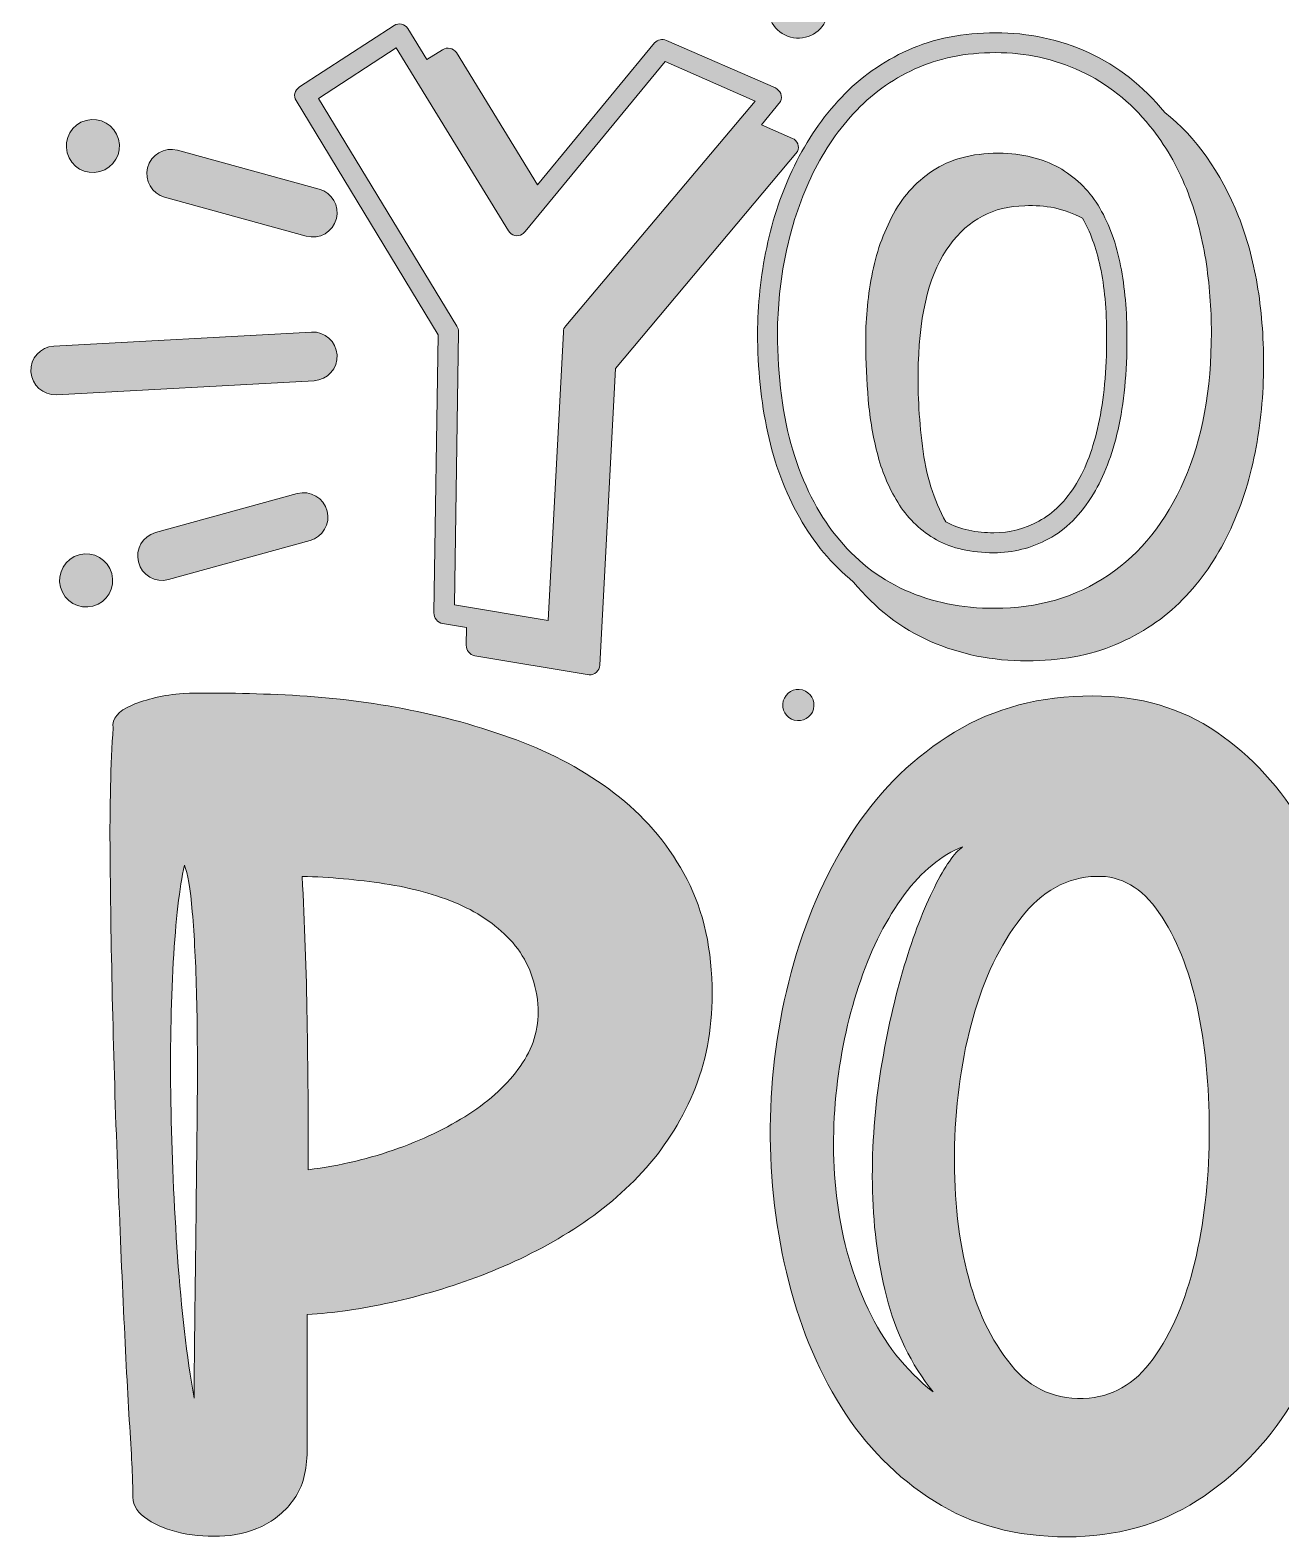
# Model space of a CAD drawing. Header units: inches. Extents: x 117 to 963, y -969 to -111.
# Drawn here: x 143 to 527.7, y -969.3 to -505.8 of the extents above; entities that cross this region are included whole.
import ezdxf

# ---------------------------------------------------------------- set-up
doc = ezdxf.new("R2010")
doc.units = ezdxf.units.IN
doc.header["$MEASUREMENT"] = 0
doc.layers.add('Layer 1', color=7, linetype='Continuous')

# ---------------------------------------------------------------- blocks, each defined once
blk = doc.blocks.new('block 2')
at = {"layer": 'Layer 1', "true_color": 0xffffff}
h = blk.add_hatch(color=7, dxfattribs=at)
h.dxf.hatch_style = 2
edge = h.paths.add_edge_path()
edge.add_spline(control_points=[(388.25, -501.42), (389.57, -496.47), (386.64, -491.39), (381.7, -490.07), (376.75, -488.75), (371.67, -491.68), (370.35, -496.62), (369.03, -501.57), (371.96, -506.65), (376.9, -507.97), (381.85, -509.29), (386.93, -506.36), (388.25, -501.42)], knot_values=[0, 0, 0, 0, 1, 1, 1, 2, 2, 2, 3, 3, 3, 4, 4, 4, 4], degree=3, periodic=1)
h = blk.add_hatch(color=7, dxfattribs=at)
h.dxf.hatch_style = 2
edge = h.paths.add_edge_path()
edge.add_spline(control_points=[(277.85, -697.09), (278.33, -697.7), (278.96, -698.09), (279.74, -698.27), (279.74, -698.27), (314.97, -704.14), (314.97, -704.14), (315.84, -704.14), (316.58, -703.85), (317.19, -703.29), (317.79, -702.72), (318.14, -702.01), (318.23, -701.14), (318.23, -701.14), (323.06, -609.95), (323.06, -609.95), (323.06, -609.95), (379.02, -543.15), (379.02, -543.15), (379.37, -542.37), (379.39, -541.59), (379.09, -540.81), (378.78, -540.02), (378.24, -539.46), (377.46, -539.11), (377.46, -539.11), (367.93, -534.93), (367.93, -534.93), (367.93, -534.93), (373.8, -527.76), (373.8, -527.76), (374.15, -526.89), (374.17, -526.09), (373.87, -525.35), (373.56, -524.61), (373.02, -524.02), (372.24, -523.58), (372.24, -523.58), (338.71, -508.97), (338.71, -508.97), (337.32, -508.45), (336.1, -508.71), (335.06, -509.76), (335.06, -509.76), (299.05, -553.46), (299.05, -553.46), (299.05, -553.46), (274.13, -512.76), (274.13, -512.76), (273.61, -512.06), (272.96, -511.63), (272.18, -511.45), (271.39, -511.28), (270.61, -511.41), (269.83, -511.84), (269.83, -511.84), (265, -514.84), (265, -514.84), (265, -514.84), (259.13, -505.32), (259.13, -505.32), (258.7, -504.62), (258.07, -504.19), (257.24, -504.02), (256.41, -503.84), (255.65, -503.97), (254.96, -504.41), (254.96, -504.41), (225.87, -523.32), (225.87, -523.32), (225.08, -523.84), (224.61, -524.5), (224.43, -525.28), (224.26, -526.06), (224.39, -526.8), (224.82, -527.5), (224.82, -527.5), (268.52, -599.51), (268.52, -599.51), (268.52, -599.51), (267.22, -685.09), (267.22, -685.09), (267.22, -685.87), (267.46, -686.57), (267.94, -687.18), (268.41, -687.79), (269.05, -688.18), (269.83, -688.35), (269.83, -688.35), (277.26, -689.53), (277.26, -689.53), (277.26, -689.53), (277.13, -695.01), (277.13, -695.01), (277.13, -695.79), (277.37, -696.49), (277.85, -697.09)], knot_values=[0, 0, 0, 0, 1, 1, 1, 2, 2, 2, 3, 3, 3, 4, 4, 4, 5, 5, 5, 6, 6, 6, 7, 7, 7, 8, 8, 8, 9, 9, 9, 10, 10, 10, 11, 11, 11, 12, 12, 12, 13, 13, 13, 14, 14, 14, 15, 15, 15, 16, 16, 16, 17, 17, 17, 18, 18, 18, 19, 19, 19, 20, 20, 20, 21, 21, 21, 22, 22, 22, 23, 23, 23, 24, 24, 24, 25, 25, 25, 26, 26, 26, 27, 27, 27, 28, 28, 28, 29, 29, 29, 30, 30, 30, 31, 31, 31, 32, 32, 32, 32], degree=3, periodic=1)
edge = h.paths.add_edge_path()
edge.add_spline(control_points=[(273.48, -682.61), (273.48, -682.61), (274.79, -598.6), (274.79, -598.6), (274.79, -597.99), (274.61, -597.42), (274.26, -596.9), (274.26, -596.9), (231.74, -526.85), (231.74, -526.85), (231.74, -526.85), (255.61, -511.32), (255.61, -511.32), (255.61, -511.32), (290.18, -567.55), (290.18, -567.55), (290.62, -568.33), (291.24, -568.81), (292.07, -568.98), (292.9, -569.16), (293.66, -569.03), (294.36, -568.59), (294.7, -568.33), (295.01, -568.07), (295.27, -567.81), (295.27, -567.81), (338.32, -515.5), (338.32, -515.5), (338.32, -515.5), (365.98, -527.63), (365.98, -527.63), (365.98, -527.63), (307.79, -596.77), (307.79, -596.77), (307.27, -597.29), (307.01, -597.94), (307.01, -598.73), (307.01, -598.73), (302.31, -687.44), (302.31, -687.44), (302.31, -687.44), (273.48, -682.61), (273.48, -682.61)], knot_values=[0, 0, 0, 0, 1, 1, 1, 2, 2, 2, 3, 3, 3, 4, 4, 4, 5, 5, 5, 6, 6, 6, 7, 7, 7, 8, 8, 8, 9, 9, 9, 10, 10, 10, 11, 11, 11, 12, 12, 12, 13, 13, 13, 14, 14, 14, 14], degree=3, periodic=1)
h = blk.add_hatch(color=7, dxfattribs=at)
h.dxf.hatch_style = 2
edge = h.paths.add_edge_path()
edge.add_spline(control_points=[(396.24, -675.57), (402.94, -683.74), (410.85, -689.83), (419.99, -693.83), (429.12, -697.83), (438.99, -699.83), (449.6, -699.83), (459.86, -699.83), (468.97, -698.16), (476.93, -694.81), (484.89, -691.46), (491.74, -686.85), (497.48, -680.98), (503.22, -675.11), (507.94, -668.33), (511.63, -660.63), (515.33, -652.93), (518.05, -644.65), (519.79, -635.78), (521.53, -626.91), (522.4, -617.91), (522.4, -608.77), (522.4, -599.9), (521.75, -591.66), (520.44, -584.05), (519.14, -576.44), (517.22, -569.46), (514.7, -563.11), (509.22, -549.46), (501.65, -538.8), (492, -531.15), (485.3, -522.98), (477.5, -516.85), (468.58, -512.76), (459.67, -508.67), (450.12, -506.63), (439.95, -506.63), (429.95, -506.63), (420.99, -508.41), (413.07, -511.97), (405.16, -515.54), (398.31, -520.39), (392.53, -526.52), (386.74, -532.65), (381.94, -539.65), (378.11, -547.52), (374.28, -555.4), (371.43, -563.76), (369.56, -572.64), (367.69, -581.51), (366.76, -590.34), (366.76, -599.12), (366.76, -609.9), (367.8, -620.08), (369.89, -629.65), (371.98, -639.21), (375.22, -647.89), (379.61, -655.67), (384, -663.46), (389.55, -670.09), (396.24, -675.57)], knot_values=[0, 0, 0, 0, 1, 1, 1, 2, 2, 2, 3, 3, 3, 4, 4, 4, 5, 5, 5, 6, 6, 6, 7, 7, 7, 8, 8, 8, 9, 9, 9, 10, 10, 10, 11, 11, 11, 12, 12, 12, 13, 13, 13, 14, 14, 14, 15, 15, 15, 16, 16, 16, 17, 17, 17, 18, 18, 18, 19, 19, 19, 20, 20, 20, 20], degree=3, periodic=1)
edge = h.paths.add_edge_path()
edge.add_spline(control_points=[(372.89, -599.12), (372.89, -591.03), (373.74, -582.88), (375.44, -574.66), (377.13, -566.44), (379.7, -558.63), (383.13, -551.24), (386.57, -543.85), (390.94, -537.26), (396.24, -531.48), (401.55, -525.69), (407.83, -521.13), (415.1, -517.78), (422.36, -514.43), (430.64, -512.76), (439.95, -512.76), (449.25, -512.76), (457.97, -514.65), (466.1, -518.43), (474.24, -522.21), (481.35, -527.85), (487.43, -535.33), (492.13, -541.15), (495.87, -547.57), (498.65, -554.57), (501.44, -561.57), (503.42, -568.85), (504.59, -576.42), (505.76, -583.99), (506.35, -591.47), (506.35, -598.86), (506.35, -616.43), (503.57, -631.56), (498, -644.26), (492.43, -656.96), (484.65, -666.7), (474.65, -673.48), (464.65, -680.26), (452.99, -683.66), (439.69, -683.66), (429.6, -683.66), (420.4, -681.79), (412.1, -678.05), (403.79, -674.31), (396.72, -668.74), (390.9, -661.35), (385.16, -654.22), (380.72, -645.43), (377.59, -634.99), (374.46, -624.56), (372.89, -612.6), (372.89, -599.12)], knot_values=[0, 0, 0, 0, 1, 1, 1, 2, 2, 2, 3, 3, 3, 4, 4, 4, 5, 5, 5, 6, 6, 6, 7, 7, 7, 8, 8, 8, 9, 9, 9, 10, 10, 10, 11, 11, 11, 12, 12, 12, 13, 13, 13, 14, 14, 14, 15, 15, 15, 16, 16, 16, 17, 17, 17, 17], degree=3, periodic=1)
h = blk.add_hatch(color=7, dxfattribs=at)
h.dxf.hatch_style = 2
edge = h.paths.add_edge_path()
edge.add_spline(control_points=[(160.18, -533.58), (155.82, -534.75), (153.24, -539.22), (154.4, -543.58), (155.57, -547.94), (160.05, -550.53), (164.41, -549.36), (168.76, -548.2), (171.35, -543.72), (170.19, -539.36), (169.02, -535), (164.54, -532.41), (160.18, -533.58)], knot_values=[0, 0, 0, 0, 1, 1, 1, 2, 2, 2, 3, 3, 3, 4, 4, 4, 4], degree=3, periodic=1)
h = blk.add_hatch(color=7, dxfattribs=at)
h.dxf.hatch_style = 2
edge = h.paths.add_edge_path()
edge.add_spline(control_points=[(231.92, -554.77), (231.92, -554.77), (188.34, -542.78), (188.34, -542.78), (184.3, -541.66), (180.12, -544.1), (179.1, -548.17), (179.1, -548.17), (179.1, -548.17), (179.1, -548.17), (178.11, -552.11), (180.45, -556.13), (184.37, -557.2), (184.37, -557.2), (227.94, -569.2), (227.94, -569.2), (231.99, -570.31), (236.16, -567.88), (237.19, -563.81), (238.18, -559.87), (235.84, -555.85), (231.92, -554.77)], knot_values=[0, 0, 0, 0, 1, 1, 1, 2, 2, 2, 3, 3, 3, 4, 4, 4, 5, 5, 5, 6, 6, 6, 7, 7, 7, 7], degree=3, periodic=1)
h = blk.add_hatch(color=7, dxfattribs=at)
h.dxf.hatch_style = 2
edge = h.paths.add_edge_path()
edge.add_spline(control_points=[(400.81, -619.54), (401.33, -625.49), (402.33, -631.26), (403.81, -636.82), (405.29, -642.39), (407.48, -647.41), (410.4, -651.89), (413.31, -656.37), (417.12, -659.93), (421.81, -662.59), (426.51, -665.24), (432.38, -666.57), (439.43, -666.57), (445.34, -666.57), (450.95, -665.15), (456.26, -662.33), (461.56, -659.5), (466.17, -654.87), (470.08, -648.43), (473.3, -643.21), (475.82, -636.63), (477.65, -628.67), (479.47, -620.71), (480.39, -611.21), (480.39, -600.16), (480.39, -592.34), (479.74, -585.05), (478.43, -578.31), (477.13, -571.57), (475, -565.68), (472.04, -560.63), (469.08, -555.59), (465.17, -551.59), (460.3, -548.63), (455.43, -545.68), (449.43, -544.02), (442.3, -543.68), (433.95, -543.5), (427.03, -545.11), (421.55, -548.5), (416.07, -551.89), (411.75, -556.5), (408.57, -562.33), (405.4, -568.16), (403.16, -574.55), (401.85, -581.51), (400.55, -588.47), (399.94, -595.38), (400.03, -602.25), (400.03, -607.82), (400.29, -613.58), (400.81, -619.54)], knot_values=[0, 0, 0, 0, 1, 1, 1, 2, 2, 2, 3, 3, 3, 4, 4, 4, 5, 5, 5, 6, 6, 6, 7, 7, 7, 8, 8, 8, 9, 9, 9, 10, 10, 10, 11, 11, 11, 12, 12, 12, 13, 13, 13, 14, 14, 14, 15, 15, 15, 16, 16, 16, 17, 17, 17, 17], degree=3, periodic=1)
edge = h.paths.add_edge_path()
edge.add_spline(control_points=[(416.2, -608.51), (416.64, -592.16), (419.86, -579.99), (425.86, -571.98), (431.6, -564.07), (439.3, -560.03), (448.95, -559.85), (455.21, -559.5), (461.12, -560.76), (466.69, -563.63), (469.04, -567.64), (470.87, -572.64), (472.17, -578.64), (473.47, -584.64), (474.13, -591.81), (474.13, -600.16), (474.13, -610.6), (473.3, -619.54), (471.65, -626.97), (469.99, -634.41), (467.74, -640.52), (464.87, -645.3), (461.56, -650.61), (457.71, -654.46), (453.32, -656.85), (448.93, -659.24), (444.3, -660.44), (439.43, -660.44), (436.82, -660.44), (434.25, -660.17), (431.73, -659.65), (429.21, -659.13), (426.86, -658.26), (424.68, -657.04), (420.94, -650.43), (418.53, -642.67), (417.44, -633.76), (416.35, -624.84), (415.94, -616.43), (416.2, -608.51)], knot_values=[0, 0, 0, 0, 1, 1, 1, 2, 2, 2, 3, 3, 3, 4, 4, 4, 5, 5, 5, 6, 6, 6, 7, 7, 7, 8, 8, 8, 9, 9, 9, 10, 10, 10, 11, 11, 11, 12, 12, 12, 13, 13, 13, 13], degree=3, periodic=1)
h = blk.add_hatch(color=7, dxfattribs=at)
h.dxf.hatch_style = 2
edge = h.paths.add_edge_path()
edge.add_spline(control_points=[(237.4, -605.74), (237.16, -601.63), (233.64, -598.48), (229.52, -598.7), (229.52, -598.7), (150.29, -603.02), (150.29, -603.02), (146.15, -603.24), (142.99, -606.78), (143.23, -610.92), (143.23, -610.92), (143.23, -610.92), (143.23, -610.92), (143.47, -615.04), (146.99, -618.19), (151.1, -617.96), (151.1, -617.96), (230.34, -613.65), (230.34, -613.65), (234.47, -613.42), (237.64, -609.88), (237.4, -605.74)], knot_values=[0, 0, 0, 0, 1, 1, 1, 2, 2, 2, 3, 3, 3, 4, 4, 4, 5, 5, 5, 6, 6, 6, 7, 7, 7, 7], degree=3, periodic=1)
h = blk.add_hatch(color=7, dxfattribs=at)
h.dxf.hatch_style = 2
edge = h.paths.add_edge_path()
edge.add_spline(control_points=[(185.54, -674.8), (185.54, -674.8), (229.11, -662.81), (229.11, -662.81), (233.03, -661.73), (235.37, -657.72), (234.38, -653.77), (234.38, -653.77), (234.38, -653.77), (234.38, -653.77), (233.36, -649.7), (229.18, -647.27), (225.14, -648.38), (225.14, -648.38), (181.56, -660.38), (181.56, -660.38), (177.64, -661.46), (175.3, -665.47), (176.29, -669.41), (177.32, -673.49), (181.49, -675.92), (185.54, -674.8)], knot_values=[0, 0, 0, 0, 1, 1, 1, 2, 2, 2, 3, 3, 3, 4, 4, 4, 5, 5, 5, 6, 6, 6, 7, 7, 7, 7], degree=3, periodic=1)
h = blk.add_hatch(color=7, dxfattribs=at)
h.dxf.hatch_style = 2
edge = h.paths.add_edge_path()
edge.add_spline(control_points=[(168.1, -672.96), (166.94, -668.6), (162.46, -666.02), (158.1, -667.18), (153.74, -668.35), (151.15, -672.83), (152.32, -677.19), (153.49, -681.55), (157.97, -684.13), (162.32, -682.97), (166.68, -681.8), (169.27, -677.32), (168.1, -672.96)], knot_values=[0, 0, 0, 0, 1, 1, 1, 2, 2, 2, 3, 3, 3, 4, 4, 4, 4], degree=3, periodic=1)
h = blk.add_hatch(color=7, dxfattribs=at)
h.dxf.hatch_style = 2
edge = h.paths.add_edge_path()
edge.add_spline(control_points=[(374.65, -712.16), (373.97, -714.73), (375.49, -717.37), (378.06, -718.05), (380.62, -718.74), (383.26, -717.22), (383.95, -714.65), (384.63, -712.08), (383.11, -709.45), (380.54, -708.76), (377.98, -708.07), (375.34, -709.6), (374.65, -712.16)], knot_values=[0, 0, 0, 0, 1, 1, 1, 2, 2, 2, 3, 3, 3, 4, 4, 4, 4], degree=3, periodic=1)
h = blk.add_hatch(color=7, dxfattribs=at)
h.dxf.hatch_style = 2
edge = h.paths.add_edge_path()
edge.add_spline(control_points=[(324.28, -741.75), (315.6, -734.83), (305.72, -729.23), (294.64, -724.95), (283.56, -720.67), (271.99, -717.34), (259.9, -714.94), (247.82, -712.55), (235.74, -711.04), (223.65, -710.41), (211.57, -709.78), (200.37, -709.59), (190.05, -709.84), (184.01, -710.35), (178.78, -711.54), (174.38, -713.43), (169.97, -715.32), (168.02, -717.65), (168.53, -720.41), (167.77, -731.49), (167.45, -744.52), (167.58, -759.5), (167.7, -774.48), (167.96, -790.02), (168.34, -806.13), (168.71, -822.24), (169.22, -838.41), (169.85, -854.65), (170.47, -870.89), (171.1, -885.87), (171.73, -899.59), (172.36, -913.31), (172.99, -925.2), (173.62, -935.27), (174.25, -945.34), (174.57, -952.26), (174.57, -956.04), (174.31, -958.81), (175.51, -961.2), (178.15, -963.21), (180.8, -965.23), (184.13, -966.74), (188.16, -967.74), (192.18, -968.75), (196.53, -969.19), (201.19, -969.06), (205.84, -968.94), (210.18, -967.93), (214.21, -966.04), (218.24, -964.15), (221.58, -961.32), (224.22, -957.55), (226.86, -953.77), (228.19, -948.86), (228.19, -942.82), (228.19, -942.82), (228.19, -900.91), (228.19, -900.91), (236.24, -900.41), (244.86, -899.15), (254.05, -897.13), (263.24, -895.12), (272.49, -892.35), (281.8, -888.82), (291.11, -885.3), (300.05, -880.89), (308.61, -875.61), (317.17, -870.32), (324.72, -864.16), (331.27, -857.1), (337.81, -850.06), (343.03, -841.94), (346.94, -832.75), (350.84, -823.56), (352.79, -813.43), (352.79, -802.35), (352.79, -788.76), (350.21, -777), (345.05, -767.05), (339.89, -757.11), (332.97, -748.68), (324.28, -741.75)], knot_values=[0, 0, 0, 0, 1, 1, 1, 2, 2, 2, 3, 3, 3, 4, 4, 4, 5, 5, 5, 6, 6, 6, 7, 7, 7, 8, 8, 8, 9, 9, 9, 10, 10, 10, 11, 11, 11, 12, 12, 12, 13, 13, 13, 14, 14, 14, 15, 15, 15, 16, 16, 16, 17, 17, 17, 18, 18, 18, 19, 19, 19, 20, 20, 20, 21, 21, 21, 22, 22, 22, 23, 23, 23, 24, 24, 24, 25, 25, 25, 26, 26, 26, 27, 27, 27, 27], degree=3, periodic=1)
edge = h.paths.add_edge_path()
edge.add_spline(control_points=[(194.39, -836.71), (194.26, -848.8), (194.14, -860.5), (194.01, -871.83), (193.88, -883.16), (193.76, -893.67), (193.63, -903.36), (193.5, -913.05), (193.45, -920.8), (193.45, -926.58), (191.18, -913.74), (189.48, -899.27), (188.35, -883.16), (187.22, -867.05), (186.52, -851.19), (186.27, -835.58), (186.02, -819.98), (186.27, -805.63), (187.03, -792.54), (187.78, -779.45), (188.92, -769.5), (190.43, -762.71), (191.43, -764.97), (192.25, -769.76), (192.88, -777.05), (193.5, -784.36), (193.95, -793.1), (194.2, -803.3), (194.45, -813.49), (194.51, -824.63), (194.39, -836.71)], knot_values=[0, 0, 0, 0, 1, 1, 1, 2, 2, 2, 3, 3, 3, 4, 4, 4, 5, 5, 5, 6, 6, 6, 7, 7, 7, 8, 8, 8, 9, 9, 9, 10, 10, 10, 10], degree=3, periodic=1)
edge = h.paths.add_edge_path()
edge.add_spline(control_points=[(294.45, -823.5), (290.8, -829.04), (285.7, -834.01), (279.16, -838.41), (272.61, -842.82), (265, -846.6), (256.32, -849.74), (247.63, -852.89), (238.38, -855.09), (228.56, -856.35), (228.56, -840.49), (228.43, -825.07), (228.19, -810.09), (227.93, -795.12), (227.43, -780.45), (226.67, -766.1), (235.23, -766.36), (243.67, -767.11), (251.97, -768.37), (260.28, -769.63), (267.83, -771.71), (274.63, -774.6), (281.43, -777.5), (287.03, -781.46), (291.43, -786.49), (295.83, -791.53), (298.42, -797.82), (299.17, -805.37), (299.68, -811.92), (298.1, -817.97), (294.45, -823.5)], knot_values=[0, 0, 0, 0, 1, 1, 1, 2, 2, 2, 3, 3, 3, 4, 4, 4, 5, 5, 5, 6, 6, 6, 7, 7, 7, 8, 8, 8, 9, 9, 9, 10, 10, 10, 10], degree=3, periodic=1)
h = blk.add_hatch(color=7, dxfattribs=at)
h.dxf.hatch_style = 2
edge = h.paths.add_edge_path()
edge.add_spline(control_points=[(534.79, -751), (527.74, -738.92), (518.8, -729.16), (507.98, -721.74), (497.15, -714.31), (484.44, -710.6), (469.84, -710.6), (453.73, -710.6), (439.57, -714.31), (427.36, -721.74), (415.15, -729.16), (404.95, -738.98), (396.78, -751.19), (388.59, -763.4), (382.3, -777.24), (377.9, -792.73), (373.49, -808.21), (371.1, -824.07), (370.72, -840.3), (370.35, -856.54), (371.98, -872.4), (375.63, -887.88), (379.28, -903.36), (384.88, -917.14), (392.43, -929.23), (399.99, -941.31), (409.55, -951), (421.13, -958.3), (432.71, -965.61), (446.3, -969.25), (461.91, -969.25), (477.02, -969.25), (490.36, -965.54), (501.94, -958.11), (513.51, -950.69), (523.14, -940.87), (530.82, -928.66), (538.5, -916.45), (544.35, -902.61), (548.38, -887.12), (552.41, -871.64), (554.61, -855.85), (554.99, -839.74), (555.37, -823.63), (553.86, -807.83), (550.46, -792.35), (547.06, -776.87), (541.83, -763.08), (534.79, -751)], knot_values=[0, 0, 0, 0, 1, 1, 1, 2, 2, 2, 3, 3, 3, 4, 4, 4, 5, 5, 5, 6, 6, 6, 7, 7, 7, 8, 8, 8, 9, 9, 9, 10, 10, 10, 11, 11, 11, 12, 12, 12, 13, 13, 13, 14, 14, 14, 15, 15, 15, 16, 16, 16, 16], degree=3, periodic=1)
edge = h.paths.add_edge_path()
edge.add_spline(control_points=[(411.88, -793.67), (408.98, -803.24), (406.59, -813.81), (404.71, -825.39), (402.82, -836.97), (401.93, -848.74), (402.06, -860.69), (402.19, -872.65), (403.63, -884.17), (406.41, -895.24), (409.17, -906.32), (413.96, -916.14), (420.75, -924.69), (412.19, -917.9), (405.52, -909.4), (400.74, -899.21), (395.96, -889.01), (392.81, -878.13), (391.3, -866.55), (389.79, -854.97), (389.73, -843.2), (391.11, -831.24), (392.49, -819.29), (394.95, -808.21), (398.47, -798.01), (402, -787.82), (406.46, -779.07), (411.88, -771.77), (417.29, -764.47), (423.27, -759.56), (429.82, -757.04), (427.3, -758.81), (424.4, -762.96), (421.13, -769.5), (417.86, -776.05), (414.77, -784.11), (411.88, -793.67)], knot_values=[0, 0, 0, 0, 1, 1, 1, 2, 2, 2, 3, 3, 3, 4, 4, 4, 5, 5, 5, 6, 6, 6, 7, 7, 7, 8, 8, 8, 9, 9, 9, 10, 10, 10, 11, 11, 11, 12, 12, 12, 12], degree=3, periodic=1)
edge = h.paths.add_edge_path()
edge.add_spline(control_points=[(501.75, -882.59), (499.1, -894.55), (495.01, -904.68), (489.48, -912.99), (483.94, -921.3), (477.02, -925.83), (468.71, -926.58), (458.89, -927.34), (450.9, -923.94), (444.73, -916.39), (438.56, -908.84), (434.03, -899.21), (431.14, -887.5), (428.24, -875.8), (426.98, -862.9), (427.36, -848.8), (427.74, -834.7), (429.63, -821.61), (433.03, -809.53), (436.42, -797.44), (441.33, -787.25), (447.75, -778.94), (454.17, -770.64), (461.91, -766.36), (470.98, -766.1), (478.53, -765.86), (484.94, -769.57), (490.23, -777.24), (495.52, -784.92), (499.42, -794.55), (501.94, -806.13), (504.45, -817.71), (505.71, -830.36), (505.71, -844.08), (505.71, -857.8), (504.39, -870.64), (501.75, -882.59)], knot_values=[0, 0, 0, 0, 1, 1, 1, 2, 2, 2, 3, 3, 3, 4, 4, 4, 5, 5, 5, 6, 6, 6, 7, 7, 7, 8, 8, 8, 9, 9, 9, 10, 10, 10, 11, 11, 11, 12, 12, 12, 12], degree=3, periodic=1)
at = {"layer": 'Layer 1', "lineweight": 0}
for points, knots in [([(388.25, -501.42), (389.57, -496.47), (386.64, -491.39), (381.7, -490.07), (376.75, -488.75), (371.67, -491.68), (370.35, -496.62), (369.03, -501.57), (371.96, -506.65), (376.9, -507.97), (381.85, -509.29), (386.93, -506.36), (388.25, -501.42)], [0, 0, 0, 0, 1, 1, 1, 2, 2, 2, 3, 3, 3, 4, 4, 4, 4]), ([(277.85, -697.09), (278.33, -697.7), (278.96, -698.09), (279.74, -698.27), (279.74, -698.27), (314.97, -704.14), (314.97, -704.14), (315.84, -704.14), (316.58, -703.85), (317.19, -703.29), (317.79, -702.72), (318.14, -702.01), (318.23, -701.14), (318.23, -701.14), (323.06, -609.95), (323.06, -609.95), (323.06, -609.95), (379.02, -543.15), (379.02, -543.15), (379.37, -542.37), (379.39, -541.59), (379.09, -540.81), (378.78, -540.02), (378.24, -539.46), (377.46, -539.11), (377.46, -539.11), (367.93, -534.93), (367.93, -534.93), (367.93, -534.93), (373.8, -527.76), (373.8, -527.76), (374.15, -526.89), (374.17, -526.09), (373.87, -525.35), (373.56, -524.61), (373.02, -524.02), (372.24, -523.58), (372.24, -523.58), (338.71, -508.97), (338.71, -508.97), (337.32, -508.45), (336.1, -508.71), (335.06, -509.76), (335.06, -509.76), (299.05, -553.46), (299.05, -553.46), (299.05, -553.46), (274.13, -512.76), (274.13, -512.76), (273.61, -512.06), (272.96, -511.63), (272.18, -511.45), (271.39, -511.28), (270.61, -511.41), (269.83, -511.84), (269.83, -511.84), (265, -514.84), (265, -514.84), (265, -514.84), (259.13, -505.32), (259.13, -505.32), (258.7, -504.62), (258.07, -504.19), (257.24, -504.02), (256.41, -503.84), (255.65, -503.97), (254.96, -504.41), (254.96, -504.41), (225.87, -523.32), (225.87, -523.32), (225.08, -523.84), (224.61, -524.5), (224.43, -525.28), (224.26, -526.06), (224.39, -526.8), (224.82, -527.5), (224.82, -527.5), (268.52, -599.51), (268.52, -599.51), (268.52, -599.51), (267.22, -685.09), (267.22, -685.09), (267.22, -685.87), (267.46, -686.57), (267.94, -687.18), (268.41, -687.79), (269.05, -688.18), (269.83, -688.35), (269.83, -688.35), (277.26, -689.53), (277.26, -689.53), (277.26, -689.53), (277.13, -695.01), (277.13, -695.01), (277.13, -695.79), (277.37, -696.49), (277.85, -697.09)], [0, 0, 0, 0, 1, 1, 1, 2, 2, 2, 3, 3, 3, 4, 4, 4, 5, 5, 5, 6, 6, 6, 7, 7, 7, 8, 8, 8, 9, 9, 9, 10, 10, 10, 11, 11, 11, 12, 12, 12, 13, 13, 13, 14, 14, 14, 15, 15, 15, 16, 16, 16, 17, 17, 17, 18, 18, 18, 19, 19, 19, 20, 20, 20, 21, 21, 21, 22, 22, 22, 23, 23, 23, 24, 24, 24, 25, 25, 25, 26, 26, 26, 27, 27, 27, 28, 28, 28, 29, 29, 29, 30, 30, 30, 31, 31, 31, 32, 32, 32, 32]), ([(396.24, -675.57), (402.94, -683.74), (410.85, -689.83), (419.99, -693.83), (429.12, -697.83), (438.99, -699.83), (449.6, -699.83), (459.86, -699.83), (468.97, -698.16), (476.93, -694.81), (484.89, -691.46), (491.74, -686.85), (497.48, -680.98), (503.22, -675.11), (507.94, -668.33), (511.63, -660.63), (515.33, -652.93), (518.05, -644.65), (519.79, -635.78), (521.53, -626.91), (522.4, -617.91), (522.4, -608.77), (522.4, -599.9), (521.75, -591.66), (520.44, -584.05), (519.14, -576.44), (517.22, -569.46), (514.7, -563.11), (509.22, -549.46), (501.65, -538.8), (492, -531.15), (485.3, -522.98), (477.5, -516.85), (468.58, -512.76), (459.67, -508.67), (450.12, -506.63), (439.95, -506.63), (429.95, -506.63), (420.99, -508.41), (413.07, -511.97), (405.16, -515.54), (398.31, -520.39), (392.53, -526.52), (386.74, -532.65), (381.94, -539.65), (378.11, -547.52), (374.28, -555.4), (371.43, -563.76), (369.56, -572.64), (367.69, -581.51), (366.76, -590.34), (366.76, -599.12), (366.76, -609.9), (367.8, -620.08), (369.89, -629.65), (371.98, -639.21), (375.22, -647.89), (379.61, -655.67), (384, -663.46), (389.55, -670.09), (396.24, -675.57)], [0, 0, 0, 0, 1, 1, 1, 2, 2, 2, 3, 3, 3, 4, 4, 4, 5, 5, 5, 6, 6, 6, 7, 7, 7, 8, 8, 8, 9, 9, 9, 10, 10, 10, 11, 11, 11, 12, 12, 12, 13, 13, 13, 14, 14, 14, 15, 15, 15, 16, 16, 16, 17, 17, 17, 18, 18, 18, 19, 19, 19, 20, 20, 20, 20]), ([(273.48, -682.61), (273.48, -682.61), (274.79, -598.6), (274.79, -598.6), (274.79, -597.99), (274.61, -597.42), (274.26, -596.9), (274.26, -596.9), (231.74, -526.85), (231.74, -526.85), (231.74, -526.85), (255.61, -511.32), (255.61, -511.32), (255.61, -511.32), (290.18, -567.55), (290.18, -567.55), (290.62, -568.33), (291.24, -568.81), (292.07, -568.98), (292.9, -569.16), (293.66, -569.03), (294.36, -568.59), (294.7, -568.33), (295.01, -568.07), (295.27, -567.81), (295.27, -567.81), (338.32, -515.5), (338.32, -515.5), (338.32, -515.5), (365.98, -527.63), (365.98, -527.63), (365.98, -527.63), (307.79, -596.77), (307.79, -596.77), (307.27, -597.29), (307.01, -597.94), (307.01, -598.73), (307.01, -598.73), (302.31, -687.44), (302.31, -687.44), (302.31, -687.44), (273.48, -682.61), (273.48, -682.61)], [0, 0, 0, 0, 1, 1, 1, 2, 2, 2, 3, 3, 3, 4, 4, 4, 5, 5, 5, 6, 6, 6, 7, 7, 7, 8, 8, 8, 9, 9, 9, 10, 10, 10, 11, 11, 11, 12, 12, 12, 13, 13, 13, 14, 14, 14, 14]), ([(372.89, -599.12), (372.89, -591.03), (373.74, -582.88), (375.44, -574.66), (377.13, -566.44), (379.7, -558.63), (383.13, -551.24), (386.57, -543.85), (390.94, -537.26), (396.24, -531.48), (401.55, -525.69), (407.83, -521.13), (415.1, -517.78), (422.36, -514.43), (430.64, -512.76), (439.95, -512.76), (449.25, -512.76), (457.97, -514.65), (466.1, -518.43), (474.24, -522.21), (481.35, -527.85), (487.43, -535.33), (492.13, -541.15), (495.87, -547.57), (498.65, -554.57), (501.44, -561.57), (503.42, -568.85), (504.59, -576.42), (505.76, -583.99), (506.35, -591.47), (506.35, -598.86), (506.35, -616.43), (503.57, -631.56), (498, -644.26), (492.43, -656.96), (484.65, -666.7), (474.65, -673.48), (464.65, -680.26), (452.99, -683.66), (439.69, -683.66), (429.6, -683.66), (420.4, -681.79), (412.1, -678.05), (403.79, -674.31), (396.72, -668.74), (390.9, -661.35), (385.16, -654.22), (380.72, -645.43), (377.59, -634.99), (374.46, -624.56), (372.89, -612.6), (372.89, -599.12)], [0, 0, 0, 0, 1, 1, 1, 2, 2, 2, 3, 3, 3, 4, 4, 4, 5, 5, 5, 6, 6, 6, 7, 7, 7, 8, 8, 8, 9, 9, 9, 10, 10, 10, 11, 11, 11, 12, 12, 12, 13, 13, 13, 14, 14, 14, 15, 15, 15, 16, 16, 16, 17, 17, 17, 17]), ([(160.18, -533.58), (155.82, -534.75), (153.24, -539.22), (154.4, -543.58), (155.57, -547.94), (160.05, -550.53), (164.41, -549.36), (168.76, -548.2), (171.35, -543.72), (170.19, -539.36), (169.02, -535), (164.54, -532.41), (160.18, -533.58)], [0, 0, 0, 0, 1, 1, 1, 2, 2, 2, 3, 3, 3, 4, 4, 4, 4]), ([(231.92, -554.77), (231.92, -554.77), (188.34, -542.78), (188.34, -542.78), (184.3, -541.66), (180.12, -544.1), (179.1, -548.17), (179.1, -548.17), (179.1, -548.17), (179.1, -548.17), (178.11, -552.11), (180.45, -556.13), (184.37, -557.2), (184.37, -557.2), (227.94, -569.2), (227.94, -569.2), (231.99, -570.31), (236.16, -567.88), (237.19, -563.81), (238.18, -559.87), (235.84, -555.85), (231.92, -554.77)], [0, 0, 0, 0, 1, 1, 1, 2, 2, 2, 3, 3, 3, 4, 4, 4, 5, 5, 5, 6, 6, 6, 7, 7, 7, 7]), ([(400.81, -619.54), (401.33, -625.49), (402.33, -631.26), (403.81, -636.82), (405.29, -642.39), (407.48, -647.41), (410.4, -651.89), (413.31, -656.37), (417.12, -659.93), (421.81, -662.59), (426.51, -665.24), (432.38, -666.57), (439.43, -666.57), (445.34, -666.57), (450.95, -665.15), (456.26, -662.33), (461.56, -659.5), (466.17, -654.87), (470.08, -648.43), (473.3, -643.21), (475.82, -636.63), (477.65, -628.67), (479.47, -620.71), (480.39, -611.21), (480.39, -600.16), (480.39, -592.34), (479.74, -585.05), (478.43, -578.31), (477.13, -571.57), (475, -565.68), (472.04, -560.63), (469.08, -555.59), (465.17, -551.59), (460.3, -548.63), (455.43, -545.68), (449.43, -544.02), (442.3, -543.68), (433.95, -543.5), (427.03, -545.11), (421.55, -548.5), (416.07, -551.89), (411.75, -556.5), (408.57, -562.33), (405.4, -568.16), (403.16, -574.55), (401.85, -581.51), (400.55, -588.47), (399.94, -595.38), (400.03, -602.25), (400.03, -607.82), (400.29, -613.58), (400.81, -619.54)], [0, 0, 0, 0, 1, 1, 1, 2, 2, 2, 3, 3, 3, 4, 4, 4, 5, 5, 5, 6, 6, 6, 7, 7, 7, 8, 8, 8, 9, 9, 9, 10, 10, 10, 11, 11, 11, 12, 12, 12, 13, 13, 13, 14, 14, 14, 15, 15, 15, 16, 16, 16, 17, 17, 17, 17]), ([(416.2, -608.51), (416.64, -592.16), (419.86, -579.99), (425.86, -571.98), (431.6, -564.07), (439.3, -560.03), (448.95, -559.85), (455.21, -559.5), (461.12, -560.76), (466.69, -563.63), (469.04, -567.64), (470.87, -572.64), (472.17, -578.64), (473.47, -584.64), (474.13, -591.81), (474.13, -600.16), (474.13, -610.6), (473.3, -619.54), (471.65, -626.97), (469.99, -634.41), (467.74, -640.52), (464.87, -645.3), (461.56, -650.61), (457.71, -654.46), (453.32, -656.85), (448.93, -659.24), (444.3, -660.44), (439.43, -660.44), (436.82, -660.44), (434.25, -660.17), (431.73, -659.65), (429.21, -659.13), (426.86, -658.26), (424.68, -657.04), (420.94, -650.43), (418.53, -642.67), (417.44, -633.76), (416.35, -624.84), (415.94, -616.43), (416.2, -608.51)], [0, 0, 0, 0, 1, 1, 1, 2, 2, 2, 3, 3, 3, 4, 4, 4, 5, 5, 5, 6, 6, 6, 7, 7, 7, 8, 8, 8, 9, 9, 9, 10, 10, 10, 11, 11, 11, 12, 12, 12, 13, 13, 13, 13]), ([(237.4, -605.74), (237.16, -601.63), (233.64, -598.48), (229.52, -598.7), (229.52, -598.7), (150.29, -603.02), (150.29, -603.02), (146.15, -603.24), (142.99, -606.78), (143.23, -610.92), (143.23, -610.92), (143.23, -610.92), (143.23, -610.92), (143.47, -615.04), (146.99, -618.19), (151.1, -617.96), (151.1, -617.96), (230.34, -613.65), (230.34, -613.65), (234.47, -613.42), (237.64, -609.88), (237.4, -605.74)], [0, 0, 0, 0, 1, 1, 1, 2, 2, 2, 3, 3, 3, 4, 4, 4, 5, 5, 5, 6, 6, 6, 7, 7, 7, 7]), ([(185.54, -674.8), (185.54, -674.8), (229.11, -662.81), (229.11, -662.81), (233.03, -661.73), (235.37, -657.72), (234.38, -653.77), (234.38, -653.77), (234.38, -653.77), (234.38, -653.77), (233.36, -649.7), (229.18, -647.27), (225.14, -648.38), (225.14, -648.38), (181.56, -660.38), (181.56, -660.38), (177.64, -661.46), (175.3, -665.47), (176.29, -669.41), (177.32, -673.49), (181.49, -675.92), (185.54, -674.8)], [0, 0, 0, 0, 1, 1, 1, 2, 2, 2, 3, 3, 3, 4, 4, 4, 5, 5, 5, 6, 6, 6, 7, 7, 7, 7]), ([(168.1, -672.96), (166.94, -668.6), (162.46, -666.02), (158.1, -667.18), (153.74, -668.35), (151.15, -672.83), (152.32, -677.19), (153.49, -681.55), (157.97, -684.13), (162.32, -682.97), (166.68, -681.8), (169.27, -677.32), (168.1, -672.96)], [0, 0, 0, 0, 1, 1, 1, 2, 2, 2, 3, 3, 3, 4, 4, 4, 4]), ([(374.65, -712.16), (373.97, -714.73), (375.49, -717.37), (378.06, -718.05), (380.62, -718.74), (383.26, -717.22), (383.95, -714.65), (384.63, -712.08), (383.11, -709.45), (380.54, -708.76), (377.98, -708.07), (375.34, -709.6), (374.65, -712.16)], [0, 0, 0, 0, 1, 1, 1, 2, 2, 2, 3, 3, 3, 4, 4, 4, 4]), ([(324.28, -741.75), (315.6, -734.83), (305.72, -729.23), (294.64, -724.95), (283.56, -720.67), (271.99, -717.34), (259.9, -714.94), (247.82, -712.55), (235.74, -711.04), (223.65, -710.41), (211.57, -709.78), (200.37, -709.59), (190.05, -709.84), (184.01, -710.35), (178.78, -711.54), (174.38, -713.43), (169.97, -715.32), (168.02, -717.65), (168.53, -720.41), (167.77, -731.49), (167.45, -744.52), (167.58, -759.5), (167.7, -774.48), (167.96, -790.02), (168.34, -806.13), (168.71, -822.24), (169.22, -838.41), (169.85, -854.65), (170.47, -870.89), (171.1, -885.87), (171.73, -899.59), (172.36, -913.31), (172.99, -925.2), (173.62, -935.27), (174.25, -945.34), (174.57, -952.26), (174.57, -956.04), (174.31, -958.81), (175.51, -961.2), (178.15, -963.21), (180.8, -965.23), (184.13, -966.74), (188.16, -967.74), (192.18, -968.75), (196.53, -969.19), (201.19, -969.06), (205.84, -968.94), (210.18, -967.93), (214.21, -966.04), (218.24, -964.15), (221.58, -961.32), (224.22, -957.55), (226.86, -953.77), (228.19, -948.86), (228.19, -942.82), (228.19, -942.82), (228.19, -900.91), (228.19, -900.91), (236.24, -900.41), (244.86, -899.15), (254.05, -897.13), (263.24, -895.12), (272.49, -892.35), (281.8, -888.82), (291.11, -885.3), (300.05, -880.89), (308.61, -875.61), (317.17, -870.32), (324.72, -864.16), (331.27, -857.1), (337.81, -850.06), (343.03, -841.94), (346.94, -832.75), (350.84, -823.56), (352.79, -813.43), (352.79, -802.35), (352.79, -788.76), (350.21, -777), (345.05, -767.05), (339.89, -757.11), (332.97, -748.68), (324.28, -741.75)], [0, 0, 0, 0, 1, 1, 1, 2, 2, 2, 3, 3, 3, 4, 4, 4, 5, 5, 5, 6, 6, 6, 7, 7, 7, 8, 8, 8, 9, 9, 9, 10, 10, 10, 11, 11, 11, 12, 12, 12, 13, 13, 13, 14, 14, 14, 15, 15, 15, 16, 16, 16, 17, 17, 17, 18, 18, 18, 19, 19, 19, 20, 20, 20, 21, 21, 21, 22, 22, 22, 23, 23, 23, 24, 24, 24, 25, 25, 25, 26, 26, 26, 27, 27, 27, 27]), ([(534.79, -751), (527.74, -738.92), (518.8, -729.16), (507.98, -721.74), (497.15, -714.31), (484.44, -710.6), (469.84, -710.6), (453.73, -710.6), (439.57, -714.31), (427.36, -721.74), (415.15, -729.16), (404.95, -738.98), (396.78, -751.19), (388.59, -763.4), (382.3, -777.24), (377.9, -792.73), (373.49, -808.21), (371.1, -824.07), (370.72, -840.3), (370.35, -856.54), (371.98, -872.4), (375.63, -887.88), (379.28, -903.36), (384.88, -917.14), (392.43, -929.23), (399.99, -941.31), (409.55, -951), (421.13, -958.3), (432.71, -965.61), (446.3, -969.25), (461.91, -969.25), (477.02, -969.25), (490.36, -965.54), (501.94, -958.11), (513.51, -950.69), (523.14, -940.87), (530.82, -928.66), (538.5, -916.45), (544.35, -902.61), (548.38, -887.12), (552.41, -871.64), (554.61, -855.85), (554.99, -839.74), (555.37, -823.63), (553.86, -807.83), (550.46, -792.35), (547.06, -776.87), (541.83, -763.08), (534.79, -751)], [0, 0, 0, 0, 1, 1, 1, 2, 2, 2, 3, 3, 3, 4, 4, 4, 5, 5, 5, 6, 6, 6, 7, 7, 7, 8, 8, 8, 9, 9, 9, 10, 10, 10, 11, 11, 11, 12, 12, 12, 13, 13, 13, 14, 14, 14, 15, 15, 15, 16, 16, 16, 16]), ([(411.88, -793.67), (408.98, -803.24), (406.59, -813.81), (404.71, -825.39), (402.82, -836.97), (401.93, -848.74), (402.06, -860.69), (402.19, -872.65), (403.63, -884.17), (406.41, -895.24), (409.17, -906.32), (413.96, -916.14), (420.75, -924.69), (412.19, -917.9), (405.52, -909.4), (400.74, -899.21), (395.96, -889.01), (392.81, -878.13), (391.3, -866.55), (389.79, -854.97), (389.73, -843.2), (391.11, -831.24), (392.49, -819.29), (394.95, -808.21), (398.47, -798.01), (402, -787.82), (406.46, -779.07), (411.88, -771.77), (417.29, -764.47), (423.27, -759.56), (429.82, -757.04), (427.3, -758.81), (424.4, -762.96), (421.13, -769.5), (417.86, -776.05), (414.77, -784.11), (411.88, -793.67)], [0, 0, 0, 0, 1, 1, 1, 2, 2, 2, 3, 3, 3, 4, 4, 4, 5, 5, 5, 6, 6, 6, 7, 7, 7, 8, 8, 8, 9, 9, 9, 10, 10, 10, 11, 11, 11, 12, 12, 12, 12]), ([(194.39, -836.71), (194.26, -848.8), (194.14, -860.5), (194.01, -871.83), (193.88, -883.16), (193.76, -893.67), (193.63, -903.36), (193.5, -913.05), (193.45, -920.8), (193.45, -926.58), (191.18, -913.74), (189.48, -899.27), (188.35, -883.16), (187.22, -867.05), (186.52, -851.19), (186.27, -835.58), (186.02, -819.98), (186.27, -805.63), (187.03, -792.54), (187.78, -779.45), (188.92, -769.5), (190.43, -762.71), (191.43, -764.97), (192.25, -769.76), (192.88, -777.05), (193.5, -784.36), (193.95, -793.1), (194.2, -803.3), (194.45, -813.49), (194.51, -824.63), (194.39, -836.71)], [0, 0, 0, 0, 1, 1, 1, 2, 2, 2, 3, 3, 3, 4, 4, 4, 5, 5, 5, 6, 6, 6, 7, 7, 7, 8, 8, 8, 9, 9, 9, 10, 10, 10, 10]), ([(294.45, -823.5), (290.8, -829.04), (285.7, -834.01), (279.16, -838.41), (272.61, -842.82), (265, -846.6), (256.32, -849.74), (247.63, -852.89), (238.38, -855.09), (228.56, -856.35), (228.56, -840.49), (228.43, -825.07), (228.19, -810.09), (227.93, -795.12), (227.43, -780.45), (226.67, -766.1), (235.23, -766.36), (243.67, -767.11), (251.97, -768.37), (260.28, -769.63), (267.83, -771.71), (274.63, -774.6), (281.43, -777.5), (287.03, -781.46), (291.43, -786.49), (295.83, -791.53), (298.42, -797.82), (299.17, -805.37), (299.68, -811.92), (298.1, -817.97), (294.45, -823.5)], [0, 0, 0, 0, 1, 1, 1, 2, 2, 2, 3, 3, 3, 4, 4, 4, 5, 5, 5, 6, 6, 6, 7, 7, 7, 8, 8, 8, 9, 9, 9, 10, 10, 10, 10]), ([(501.75, -882.59), (499.1, -894.55), (495.01, -904.68), (489.48, -912.99), (483.94, -921.3), (477.02, -925.83), (468.71, -926.58), (458.89, -927.34), (450.9, -923.94), (444.73, -916.39), (438.56, -908.84), (434.03, -899.21), (431.14, -887.5), (428.24, -875.8), (426.98, -862.9), (427.36, -848.8), (427.74, -834.7), (429.63, -821.61), (433.03, -809.53), (436.42, -797.44), (441.33, -787.25), (447.75, -778.94), (454.17, -770.64), (461.91, -766.36), (470.98, -766.1), (478.53, -765.86), (484.94, -769.57), (490.23, -777.24), (495.52, -784.92), (499.42, -794.55), (501.94, -806.13), (504.45, -817.71), (505.71, -830.36), (505.71, -844.08), (505.71, -857.8), (504.39, -870.64), (501.75, -882.59)], [0, 0, 0, 0, 1, 1, 1, 2, 2, 2, 3, 3, 3, 4, 4, 4, 5, 5, 5, 6, 6, 6, 7, 7, 7, 8, 8, 8, 9, 9, 9, 10, 10, 10, 11, 11, 11, 12, 12, 12, 12])]:
    blk.add_open_spline(points, degree=3, knots=knots, dxfattribs=at)

msp = doc.modelspace()

# ---------------------------------------------------------------- block references
at = {"layer": 'Layer 1'}
msp.add_blockref('block 2', (0, 0), dxfattribs=at)

doc.saveas('drawing.dxf')
